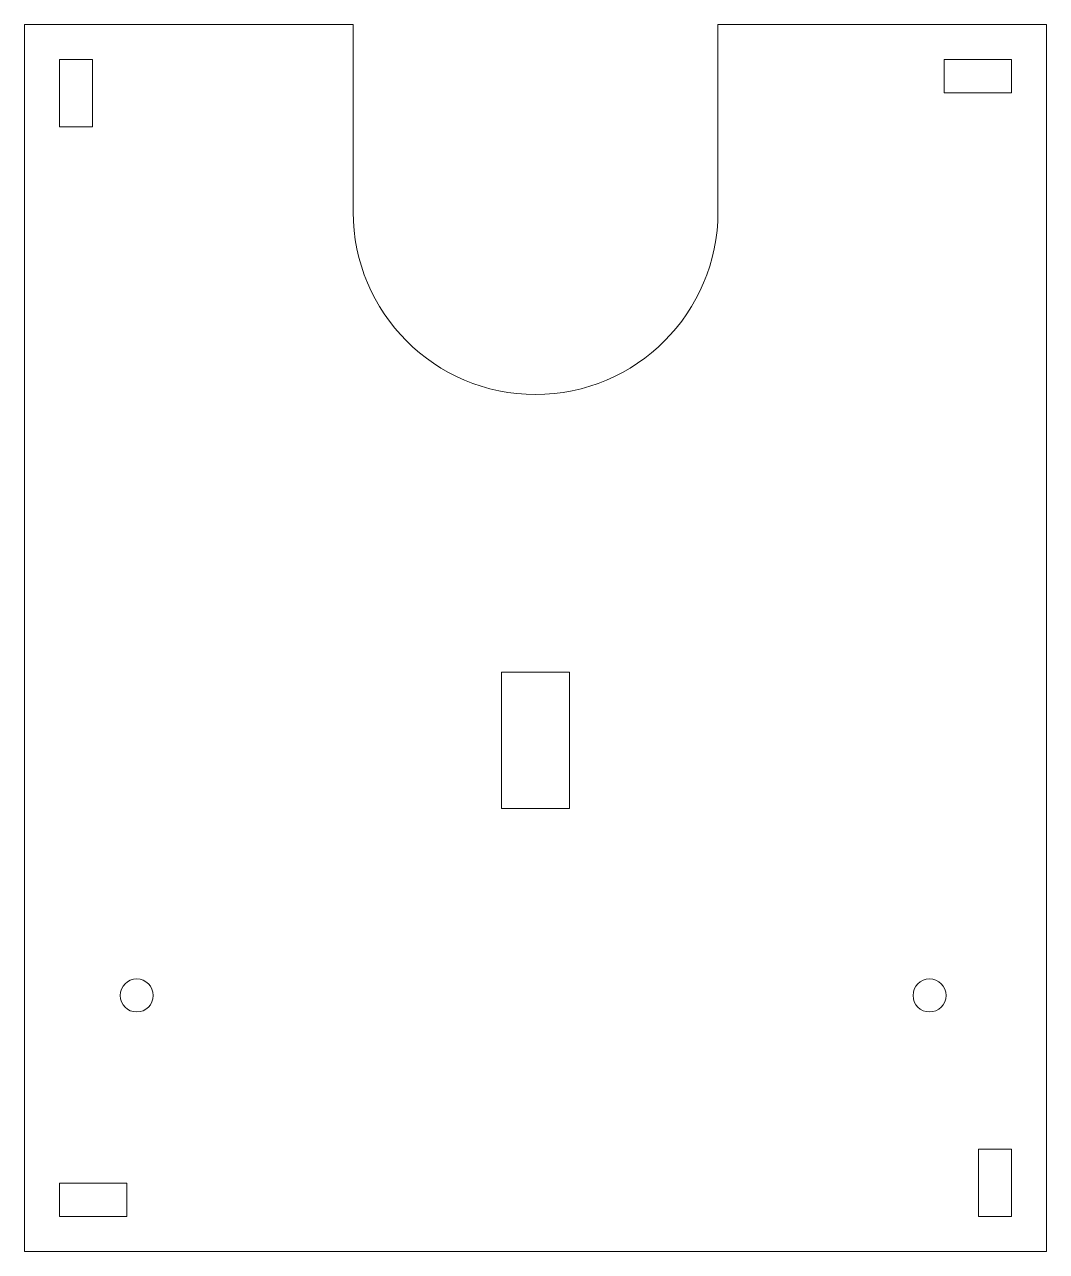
# Model space of a CAD drawing. Header units: millimetres. Extents: x 0 to 95, y 0 to 114.
import ezdxf

# ---------------------------------------------------------------- set-up
doc = ezdxf.new("R2010")
doc.units = ezdxf.units.MM

msp = doc.modelspace()

# ---------------------------------------------------------------- linework, layer by layer
at = {"color": 1, "linetype": 'Continuous', "lineweight": 5}
for p, q in [((0, 114.3), (0, 0)), ((30.63, 114.3), (0, 114.3)), ((30.63, 96.84), (30.63, 114.3)), ((95.25, 114.3), (64.63, 114.3)), ((64.63, 114.3), (64.63, 96.84)), ((95.25, 0), (95.25, 114.3)), ((6.35, 111.04), (3.26, 111.04)), ((3.26, 111.04), (3.26, 104.78)), ((6.35, 104.78), (6.35, 111.04)), ((91.99, 111.04), (85.73, 111.04)), ((85.73, 111.04), (85.73, 107.95)), ((91.99, 107.95), (91.99, 111.04)), ((85.73, 107.95), (91.99, 107.95)), ((3.26, 104.78), (6.35, 104.78)), ((50.8, 53.97), (44.45, 53.97)), ((44.45, 53.97), (44.45, 41.27)), ((50.8, 41.27), (50.8, 53.97)), ((44.45, 41.27), (50.8, 41.27)), ((88.9, 9.52), (88.9, 3.26)), ((91.99, 9.52), (88.9, 9.52)), ((91.99, 3.26), (91.99, 9.52)), ((3.26, 6.35), (3.26, 3.26)), ((9.52, 6.35), (3.26, 6.35)), ((9.52, 3.26), (9.52, 6.35)), ((3.26, 3.26), (9.52, 3.26)), ((88.9, 3.26), (91.99, 3.26)), ((0, 0), (95.25, 0))]:
    msp.add_line(p, q, dxfattribs=at)
for centre in [(10.46, 23.85), (84.35, 23.85)]:
    msp.add_circle(centre, 1.54, dxfattribs=at)
msp.add_arc((47.63, 96.84), 17, 180, 0, dxfattribs=at)

doc.saveas('drawing.dxf')
